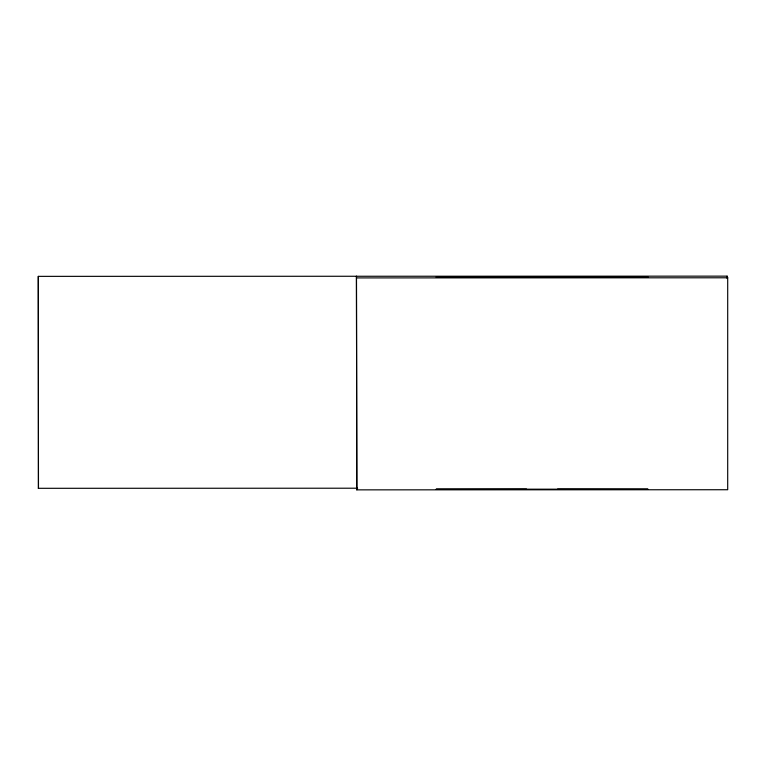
<?xml version="1.0" encoding="UTF-8"?>
<svg xmlns="http://www.w3.org/2000/svg" width="766" height="766" viewBox="0 0 766 766"><rect width="100%" height="100%" fill="white"/><g stroke="black" fill="none" stroke-linecap="round" stroke-linejoin="round"><path stroke-width="1.15" d="M38.3 276.363L38.453 488.306L38.3 276.363L727.116 276.143L727.7 277.79L727.7 489.733L356.793 489.857L356.458 276.267L356.793 489.857M727.116 278.527L727.116 276.143M489.062 277.053L648.055 277.12L436.103 277.11L467.164 277.158M356.793 277.914L727.7 277.79M38.3 488.306L357.598 488.21M526.539 489.091L436.093 489.187L648.046 489.187L557.543 489.091"/></g></svg>
